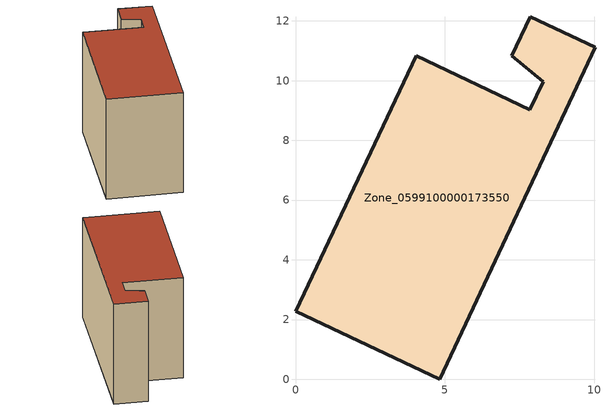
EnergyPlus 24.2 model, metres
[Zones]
Zone_0599100000173550
 floor ground (C_G): 7.85,9.02 8.29,9.96 7.24,10.83 7.86,12.14 10.03,11.12 4.83,0 0,2.27 4.04,10.84 z0
 wall outside (C_F): 4.83,0 10.03,11.12 7.86,12.14 7.24,10.83 8.29,9.96 7.85,9.02 4.04,10.84 0,2.27 4.83,0 z0:7.79
 roof outside (C_R): 8.29,9.96 7.85,9.02 4.04,10.84 0,2.27 4.83,0 10.03,11.12 7.86,12.14 7.24,10.83 z7.79
[BUILDING]
Pand.0599100000173550: North Axis=0; Terrain=City; Loads Convergence Tolerance Value=0.04; Temperature Convergence Tolerance Value=0.4; Solar Distribution=FullExterior; Maximum Number of Warmup Days=25; Minimum Number of Warmup Days=1
[Site:Location]
Rotterdam.The.Hague.AP_ZH_NLD Design_Conditions: Latitude=51.96; Longitude=4.45; Time Zone=1; Elevation=-4.5
[SITE:GROUNDTEMPERATURE:BUILDINGSURFACE]
18, 18, 18, 18, 18, 18, 18, 18, 18, 18, 18, 18
[MATERIAL] Thermal Absorptance=0.9; Solar Absorptance=0.7; Visible Absorptance=0.7
Name | Roughness | Thickness | Conductivity | Density | Specific Heat
G.TC.1975-1991 | MediumSmooth | 0.15 | 0.288461 | 540 | 1210
F.TC.1975-1991 | Rough | 0.3 | 0.230769 | 1920 | 840
R.TC.1975-1991 | MediumRough | 0.2 | 0.153846 | 1500 | 1000
[CONSTRUCTION]
C_G: G.TC.1975-1991
C_F: F.TC.1975-1991
C_R: R.TC.1975-1991
[ZONE]
Zone_0599100000173550: Type=1; Multiplier=1; Ceiling Height=Autocalculate; Volume=Autocalculate; Floor Area=autocalculate; Part of Total Floor Area=Yes
[ZONEINFILTRATION:DESIGNFLOWRATE]
Infil_Zone_0599100000173550: Zone or ZoneList or Space or SpaceList=Zone_0599100000173550; Schedule=AlwaysOn; Design Flow Rate Calculation Method=Flow/Area; Flow Rate per Floor Area=0.003; Constant Term Coefficient=1; Temperature Term Coefficient=0; Velocity Term Coefficient=0; Velocity Squared Term Coefficient=0
[HVACTEMPLATE:ZONE:IDEALLOADSAIRSYSTEM]
Zone_0599100000173550: Maximum Heating Supply Air Temperature=50; Minimum Cooling Supply Air Temperature=13; Maximum Heating Supply Air Humidity Ratio=0.0156; Minimum Cooling Supply Air Humidity Ratio=0.0077; Heating Limit=NoLimit; Cooling Limit=NoLimit; Dehumidification Control Type=ConstantSensibleHeatRatio; Cooling Sensible Heat Ratio=0.7; Dehumidification Setpoint=60; Humidification Control Type=None; Humidification Setpoint=30; Outdoor Air Method=None; Outdoor Air Flow Rate per Person=0.00944; Outdoor Air Flow Rate per Zone Floor Area=0; Outdoor Air Flow Rate per Zone=0; Demand Controlled Ventilation Type=None; Outdoor Air Economizer Type=NoEconomizer; Heat Recovery Type=None; Sensible Heat Recovery Effectiveness=0.7; Latent Heat Recovery Effectiveness=0.65
[ZONECONTROL:THERMOSTAT]
ThermostatControl_Zone_0599100000173550: Zone or ZoneList=Zone_0599100000173550; Control Type Schedule=DualSetpointControlType; Control 1=Thermostat_Zone_0599100000173550; Temperature Difference Between Cutout And Setpoint=0
[THERMOSTATSETPOINT:DUALSETPOINT]
Thermostat_Zone_0599100000173550: Heating Setpoint Temperature Schedule=HeatingSetpoint_Zone_0599100000173550; Cooling Setpoint Temperature Schedule=CoolingSetpoint_Zone_0599100000173550
[SCHEDULE:COMPACT]
HeatingSetpoint_Zone_0599100000173550: Through: 12/31, For: AllDays, Until: 24:00, 21
CoolingSetpoint_Zone_0599100000173550: Through: 12/31, For: AllDays, Until: 24:00, 24
DualSetpointControlType: Through: 12/31, For: AllDays, Until: 24:00, 4
AlwaysOn: Through: 12/31, For: AllDays, Until: 24:00, 1
